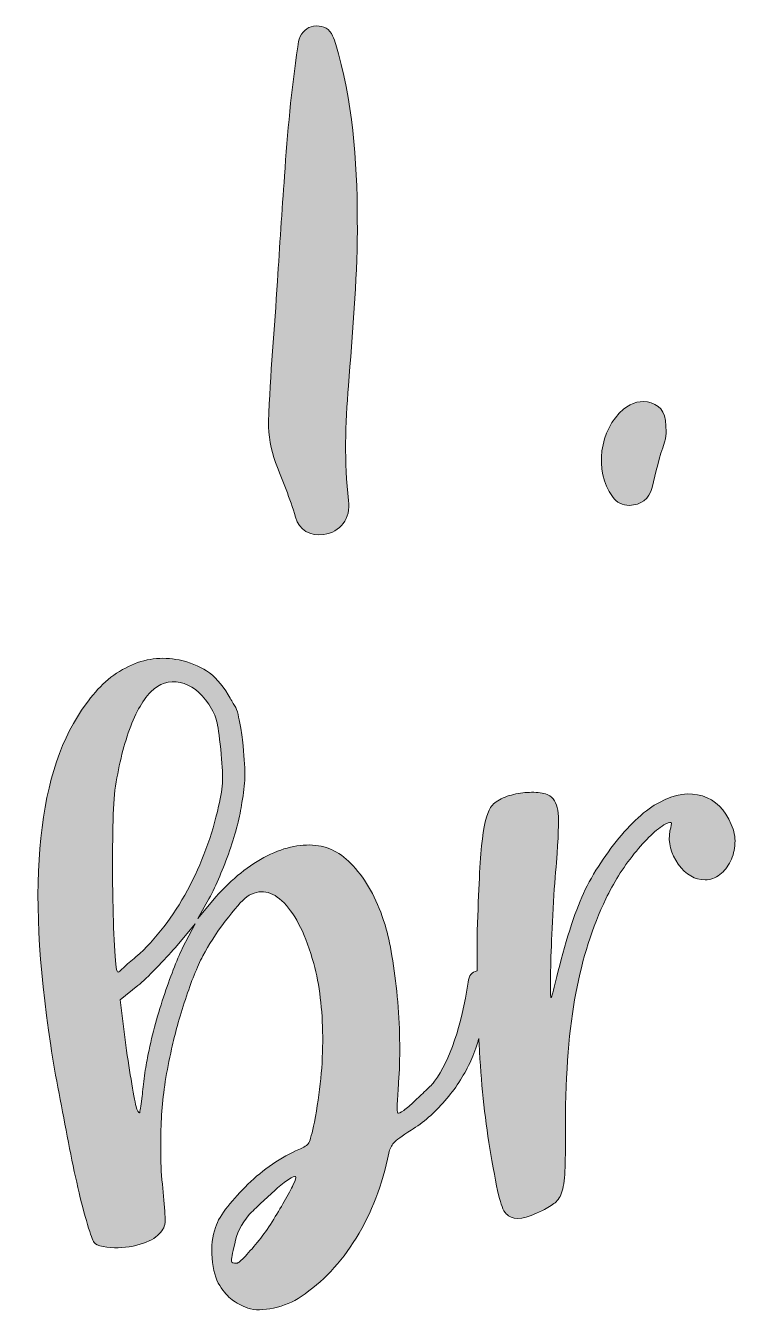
# Model space of a CAD drawing. Header units: inches. Extents: x 97 to 983, y -1036 to -44.
# Drawn here: x 462.8 to 664.8, y -410.1 to -44.3 of the extents above; entities that cross this region are included whole.
import ezdxf

# ---------------------------------------------------------------- set-up
doc = ezdxf.new("R2010")
doc.units = ezdxf.units.IN
doc.header["$MEASUREMENT"] = 0
doc.layers.add('Layer 1', color=7, linetype='Continuous')

# ---------------------------------------------------------------- blocks, each defined once
blk = doc.blocks.new('block 2')
at = {"layer": 'Layer 1', "true_color": 0xffffff}
h = blk.add_hatch(color=7, dxfattribs=at)
h.dxf.hatch_style = 2
edge = h.paths.add_edge_path()
edge.add_spline(control_points=[(539.62, -184.22), (540.7, -188.03), (543.72, -189.68), (547.65, -189.19), (552.37, -188.61), (555.38, -184.59), (554.75, -179.48), (553.41, -168.59), (553.82, -157.71), (554.67, -146.83), (555.82, -132.12), (557.17, -117.42), (557.22, -102.65), (557.28, -85.67), (556.29, -68.8), (551.86, -52.3), (551.4, -50.57), (550.93, -48.82), (550.19, -47.2), (549.33, -45.29), (547.68, -44.32), (545.54, -44.39), (543.41, -44.45), (541.94, -45.55), (540.98, -47.41), (540.5, -48.35), (540.41, -49.37), (540.26, -50.38), (538.42, -62.57), (537.33, -74.83), (536.48, -87.12), (535.79, -97.1), (535.1, -107.08), (534.48, -117.07), (533.66, -130.39), (532.38, -143.67), (531.97, -157.02), (531.85, -161.08), (532.6, -164.91), (533.97, -168.69), (535.85, -173.86), (538.11, -178.89), (539.62, -184.22)], knot_values=[0, 0, 0, 0, 1, 1, 1, 2, 2, 2, 3, 3, 3, 4, 4, 4, 5, 5, 5, 6, 6, 6, 7, 7, 7, 8, 8, 8, 9, 9, 9, 10, 10, 10, 11, 11, 11, 12, 12, 12, 13, 13, 13, 14, 14, 14, 14], degree=3, periodic=1)
h = blk.add_hatch(color=7, dxfattribs=at)
h.dxf.hatch_style = 2
edge = h.paths.add_edge_path()
edge.add_spline(control_points=[(634.7, -180.89), (637.91, -180.82), (640.31, -179.1), (641.12, -175.84), (642.2, -171.49), (643.14, -167.11), (644.69, -162.88), (645.12, -161.71), (645.05, -160.36), (645.1, -159.93), (645.19, -155.01), (643.9, -152.65), (640.89, -151.71), (637.96, -150.79), (635.37, -151.59), (633.02, -153.53), (626.09, -159.27), (624.57, -171.07), (629.81, -178.4), (631.04, -180.12), (632.61, -180.94), (634.7, -180.89)], knot_values=[0, 0, 0, 0, 1, 1, 1, 2, 2, 2, 3, 3, 3, 4, 4, 4, 5, 5, 5, 6, 6, 6, 7, 7, 7, 7], degree=3, periodic=1)
h = blk.add_hatch(color=7, dxfattribs=at)
h.dxf.hatch_style = 2
edge = h.paths.add_edge_path()
edge.add_spline(control_points=[(472.31, -348.32), (473.21, -353.01), (474.09, -357.65), (474.98, -362.25), (475.86, -366.84), (476.76, -371.14), (477.68, -375.14), (478.6, -379.15), (479.52, -382.67), (480.43, -385.69), (481.32, -388.53), (481.94, -390.22), (482.29, -390.77), (482.65, -391.32), (483.52, -391.71), (484.91, -391.95), (487.7, -392.43), (490.53, -392.37), (493.39, -391.77), (496.26, -391.17), (498.41, -390.31), (499.85, -389.17), (501.29, -388.04), (502.14, -386.88), (502.41, -385.67), (502.56, -385.27), (502.53, -383.66), (502.33, -380.85), (502.12, -378.04), (501.85, -374.99), (501.49, -371.7), (501.15, -364.9), (501.18, -358.8), (501.57, -353.38), (501.97, -347.96), (502.89, -342.05), (504.36, -335.64), (505.27, -331.44), (506.58, -326.76), (508.27, -321.59), (509.96, -316.43), (511.61, -312.29), (513.24, -309.19), (514.85, -306.08), (516.99, -302.78), (519.64, -299.27), (522.29, -295.76), (524.34, -293.44), (525.78, -292.31), (529.43, -289.96), (532.97, -290.56), (536.38, -294.1), (539.79, -297.64), (542.6, -303.39), (544.83, -311.36), (546.46, -317.44), (547.3, -324.38), (547.36, -332.19), (547.42, -340), (546.63, -348.09), (544.99, -356.48), (544.35, -359.67), (543.83, -361.63), (543.43, -362.36), (543.01, -363.09), (542.06, -363.73), (540.55, -364.28), (538.13, -365.32), (535.64, -366.71), (533.09, -368.45), (530.54, -370.19), (528.21, -372.11), (526.09, -374.19), (523.96, -376.28), (522.04, -378.39), (520.32, -380.52), (518.59, -382.67), (517.44, -384.64), (516.85, -386.47), (515.94, -388.91), (515.62, -391.83), (515.89, -395.21), (516.15, -398.61), (516.88, -401.22), (518.05, -403.04), (519.22, -404.87), (520.39, -406.21), (521.56, -407.06), (522.72, -407.92), (524.23, -408.73), (526.07, -409.51), (528.09, -410.07), (530.53, -410.05), (533.39, -409.45), (536.26, -408.85), (538.87, -407.74), (541.24, -406.12), (547.26, -402.15), (552.48, -396.61), (556.89, -389.49), (561.3, -382.37), (564.39, -374.32), (566.17, -365.34), (566.43, -364.14), (566.91, -363.16), (567.61, -362.4), (568.31, -361.64), (569.93, -360.44), (572.5, -358.79), (575.98, -356.66), (579.19, -353.88), (582.15, -350.43), (585.1, -346.99), (587.45, -343.41), (589.2, -339.71), (590, -338.06), (590.76, -336.07), (591.49, -333.75), (591.6, -333.38), (591.7, -333.02), (591.81, -332.66), (591.9, -334.63), (592, -336.6), (592.12, -338.49), (592.77, -348.68), (593.9, -358.34), (595.51, -367.46), (596.52, -373.09), (597.32, -376.97), (597.92, -379.1), (598.52, -381.24), (599.3, -382.59), (600.28, -383.17), (602.03, -384.52), (605.24, -384.01), (609.88, -381.65), (611.43, -380.86), (612.64, -380.13), (613.51, -379.44), (614.38, -378.75), (615.05, -377.63), (615.53, -376.07), (616, -374.52), (616.28, -372.28), (616.36, -369.36), (616.44, -366.45), (616.46, -362.37), (616.43, -357.12), (616.52, -342.17), (617.51, -329.72), (619.39, -319.8), (621.26, -309.88), (624.12, -300.93), (627.95, -292.94), (630.06, -288.46), (632.75, -284.16), (636.03, -280.06), (639.3, -275.96), (642.29, -273.13), (645, -271.55), (645.97, -271.16), (646.5, -271.06), (646.61, -271.25), (646.7, -271.45), (646.56, -272.23), (646.18, -273.58), (645.62, -276.89), (646.42, -280.04), (648.58, -283.04), (650.73, -286.04), (653.27, -287.53), (656.18, -287.51), (657.74, -287.5), (659.14, -287.01), (660.4, -286.02), (661.66, -285.04), (662.67, -283.78), (663.43, -282.21), (664.2, -280.66), (664.62, -278.95), (664.71, -277.11), (664.8, -275.26), (664.44, -273.47), (663.66, -271.72), (661.88, -267.46), (659.14, -264.76), (655.44, -263.62), (651.74, -262.47), (647.67, -263.08), (643.22, -265.45), (641.28, -266.43), (639.25, -267.9), (637.13, -269.86), (635, -271.81), (632.93, -274.06), (630.9, -276.6), (628.88, -279.14), (626.96, -281.87), (625.13, -284.8), (623.3, -287.72), (621.82, -290.65), (620.67, -293.57), (619.33, -296.69), (617.99, -300.53), (616.67, -305.1), (615.34, -309.68), (614.2, -314.01), (613.26, -318.1), (612.69, -320.63), (612.35, -321.5), (612.25, -320.72), (612.15, -319.95), (612.17, -316.16), (612.32, -309.36), (612.49, -305.47), (612.7, -300.91), (612.96, -295.66), (613.22, -290.41), (613.53, -286.04), (613.9, -282.54), (614.43, -275.54), (614.59, -270.88), (614.39, -268.55), (614.18, -266.22), (613.39, -264.57), (612.02, -263.61), (611.05, -263.03), (609.73, -262.71), (608.08, -262.62), (606.43, -262.53), (604.73, -262.64), (602.99, -262.94), (601.24, -263.24), (599.64, -263.74), (598.19, -264.43), (596.73, -265.12), (595.72, -265.95), (595.14, -266.93), (593.99, -268.68), (593.14, -272.33), (592.59, -277.87), (592.05, -283.41), (591.62, -292.21), (591.31, -304.25), (591.28, -307.39), (591.28, -310.46), (591.3, -313.45), (589.8, -313.75), (588.93, -314.78), (588.77, -316.6), (586.81, -329.32), (583.63, -338.74), (579.21, -344.88), (578.69, -345.53), (577.85, -346.4), (576.71, -347.5), (575.55, -348.6), (574.44, -349.65), (573.38, -350.64), (572.31, -351.63), (571.33, -352.47), (570.43, -353.16), (569.52, -353.84), (568.96, -354.1), (568.75, -353.92), (568.53, -353.75), (568.49, -352.83), (568.6, -351.15), (568.71, -349.48), (568.83, -347.47), (568.97, -345.11), (569.22, -341.96), (569.32, -338.38), (569.29, -334.37), (569.24, -330.38), (569.05, -326.34), (568.72, -322.27), (568.38, -318.21), (567.9, -314.3), (567.31, -310.55), (566.71, -306.81), (566.09, -303.8), (565.46, -301.52), (563.57, -294.89), (560.88, -289.41), (557.39, -285.1), (553.9, -280.78), (550.17, -278.35), (546.2, -277.8), (541.63, -277.12), (536.75, -278.08), (531.57, -280.69), (526.37, -283.3), (521.52, -287.19), (516.99, -292.37), (516.99, -292.37), (511.79, -298.5), (511.79, -298.5), (511.79, -298.5), (515, -292.88), (515, -292.88), (517.11, -288.94), (519.07, -284.38), (520.86, -279.21), (522.64, -274.03), (523.81, -269.46), (524.36, -265.49), (524.86, -262.9), (525.15, -260.53), (525.21, -258.37), (525.27, -256.21), (525.1, -253.21), (524.68, -249.34), (524.43, -247.02), (524.18, -245.19), (523.94, -243.85), (523.7, -242.51), (523.48, -241.36), (523.28, -240.4), (523.07, -239.45), (522.74, -238.61), (522.28, -237.88), (521.8, -237.15), (521.21, -236.13), (520.48, -234.84), (518.58, -231.73), (516.53, -229.46), (514.33, -228.03), (512.12, -226.61), (509.52, -225.57), (506.52, -224.92), (501.52, -223.89), (496.7, -224.5), (492.06, -226.76), (487.42, -229.02), (483.41, -232.58), (480.02, -237.44), (466.18, -255.92), (462.83, -288.33), (469.96, -334.65), (470.63, -339.07), (471.41, -343.63), (472.31, -348.32)], knot_values=[0, 0, 0, 0, 1, 1, 1, 2, 2, 2, 3, 3, 3, 4, 4, 4, 5, 5, 5, 6, 6, 6, 7, 7, 7, 8, 8, 8, 9, 9, 9, 10, 10, 10, 11, 11, 11, 12, 12, 12, 13, 13, 13, 14, 14, 14, 15, 15, 15, 16, 16, 16, 17, 17, 17, 18, 18, 18, 19, 19, 19, 20, 20, 20, 21, 21, 21, 22, 22, 22, 23, 23, 23, 24, 24, 24, 25, 25, 25, 26, 26, 26, 27, 27, 27, 28, 28, 28, 29, 29, 29, 30, 30, 30, 31, 31, 31, 32, 32, 32, 33, 33, 33, 34, 34, 34, 35, 35, 35, 36, 36, 36, 37, 37, 37, 38, 38, 38, 39, 39, 39, 40, 40, 40, 41, 41, 41, 42, 42, 42, 43, 43, 43, 44, 44, 44, 45, 45, 45, 46, 46, 46, 47, 47, 47, 48, 48, 48, 49, 49, 49, 50, 50, 50, 51, 51, 51, 52, 52, 52, 53, 53, 53, 54, 54, 54, 55, 55, 55, 56, 56, 56, 57, 57, 57, 58, 58, 58, 59, 59, 59, 60, 60, 60, 61, 61, 61, 62, 62, 62, 63, 63, 63, 64, 64, 64, 65, 65, 65, 66, 66, 66, 67, 67, 67, 68, 68, 68, 69, 69, 69, 70, 70, 70, 71, 71, 71, 72, 72, 72, 73, 73, 73, 74, 74, 74, 75, 75, 75, 76, 76, 76, 77, 77, 77, 78, 78, 78, 79, 79, 79, 80, 80, 80, 81, 81, 81, 82, 82, 82, 83, 83, 83, 84, 84, 84, 85, 85, 85, 86, 86, 86, 87, 87, 87, 88, 88, 88, 89, 89, 89, 90, 90, 90, 91, 91, 91, 92, 92, 92, 93, 93, 93, 94, 94, 94, 95, 95, 95, 96, 96, 96, 97, 97, 97, 98, 98, 98, 99, 99, 99, 100, 100, 100, 101, 101, 101, 102, 102, 102, 103, 103, 103, 104, 104, 104, 105, 105, 105, 106, 106, 106, 107, 107, 107, 108, 108, 108, 109, 109, 109, 110, 110, 110, 111, 111, 111, 112, 112, 112, 113, 113, 113, 114, 114, 114, 114], degree=3, periodic=1)
edge = h.paths.add_edge_path()
edge.add_spline(control_points=[(538.99, -374.27), (538.35, -375.61), (537.5, -377.21), (536.43, -379.08), (535.36, -380.96), (534.2, -382.89), (532.95, -384.88), (531.7, -386.88), (530.47, -388.62), (529.26, -390.11), (527.88, -391.83), (526.58, -393.33), (525.35, -394.64), (524.13, -395.94), (523.32, -396.61), (522.93, -396.66), (521.96, -396.76), (521.46, -396.57), (521.41, -396.09), (521.35, -395.61), (521.66, -393.96), (522.34, -391.15), (522.82, -388.37), (524.18, -385.58), (526.43, -382.8), (527.31, -381.93), (528.46, -380.82), (529.88, -379.5), (531.3, -378.17), (532.68, -376.9), (534.01, -375.68), (535.35, -374.47), (536.56, -373.5), (537.66, -372.8), (538.76, -372.09), (539.41, -371.83), (539.63, -372), (539.84, -372.18), (539.63, -372.93), (538.99, -374.27)], knot_values=[0, 0, 0, 0, 1, 1, 1, 2, 2, 2, 3, 3, 3, 4, 4, 4, 5, 5, 5, 6, 6, 6, 7, 7, 7, 8, 8, 8, 9, 9, 9, 10, 10, 10, 11, 11, 11, 12, 12, 12, 13, 13, 13, 13], degree=3, periodic=1)
edge = h.paths.add_edge_path()
edge.add_spline(control_points=[(507.47, -306.88), (505.75, -310.58), (503.93, -315.27), (502.03, -320.94), (500.14, -326.62), (498.63, -332.35), (497.52, -338.13), (497.13, -339.93), (496.81, -341.92), (496.56, -344.1), (496.31, -346.28), (496.08, -348.16), (495.87, -349.74), (495.55, -352.12), (495.35, -353.46), (495.29, -353.76), (495.22, -354.06), (494.95, -353.75), (494.46, -352.82), (494.19, -352.08), (493.78, -350.07), (493.23, -346.8), (492.69, -343.54), (492.11, -339.99), (491.51, -336.14), (491.51, -336.14), (489.67, -321.69), (489.67, -321.69), (489.67, -321.69), (494.73, -317.63), (494.73, -317.63), (496.15, -316.5), (497.9, -314.84), (499.98, -312.66), (502.07, -310.49), (503.88, -308.54), (505.44, -306.8), (505.44, -306.8), (511.08, -300.04), (511.08, -300.04), (511.08, -300.04), (507.47, -306.88), (507.47, -306.88)], knot_values=[0, 0, 0, 0, 1, 1, 1, 2, 2, 2, 3, 3, 3, 4, 4, 4, 5, 5, 5, 6, 6, 6, 7, 7, 7, 8, 8, 8, 9, 9, 9, 10, 10, 10, 11, 11, 11, 12, 12, 12, 13, 13, 13, 14, 14, 14, 14], degree=3, periodic=1)
edge = h.paths.add_edge_path()
edge.add_spline(control_points=[(487.59, -276.48), (487.66, -270.81), (487.83, -266.39), (488.07, -263.24), (488.93, -256.7), (490.26, -250.84), (492.04, -245.67), (493.83, -240.49), (495.95, -236.6), (498.41, -233.99), (500.88, -231.58), (503.67, -230.69), (506.77, -231.34), (509.87, -231.98), (512.58, -234.04), (514.91, -237.49), (516.08, -239.32), (516.83, -240.91), (517.17, -242.23), (517.51, -243.57), (517.9, -246.26), (518.34, -250.32), (518.75, -254.18), (518.92, -257.14), (518.85, -259.2), (518.78, -261.26), (518.4, -263.69), (517.73, -266.5), (515.9, -274.9), (512.94, -282.89), (508.88, -290.46), (504.81, -298.03), (499.92, -304.37), (494.22, -309.47), (492.77, -310.61), (491.61, -311.61), (490.73, -312.49), (489.84, -313.36), (489.31, -313.81), (489.11, -313.83), (488.73, -313.87), (488.41, -311.86), (488.17, -307.78), (487.93, -303.7), (487.75, -298.88), (487.64, -293.33), (487.53, -287.77), (487.52, -282.16), (487.59, -276.48)], knot_values=[0, 0, 0, 0, 1, 1, 1, 2, 2, 2, 3, 3, 3, 4, 4, 4, 5, 5, 5, 6, 6, 6, 7, 7, 7, 8, 8, 8, 9, 9, 9, 10, 10, 10, 11, 11, 11, 12, 12, 12, 13, 13, 13, 14, 14, 14, 15, 15, 15, 16, 16, 16, 16], degree=3, periodic=1)
at = {"layer": 'Layer 1', "lineweight": 0}
for points, knots in [([(539.62, -184.22), (540.7, -188.03), (543.72, -189.68), (547.65, -189.19), (552.37, -188.61), (555.38, -184.59), (554.75, -179.48), (553.41, -168.59), (553.82, -157.71), (554.67, -146.83), (555.82, -132.12), (557.17, -117.42), (557.22, -102.65), (557.28, -85.67), (556.29, -68.8), (551.86, -52.3), (551.4, -50.57), (550.93, -48.82), (550.19, -47.2), (549.33, -45.29), (547.68, -44.32), (545.54, -44.39), (543.41, -44.45), (541.94, -45.55), (540.98, -47.41), (540.5, -48.35), (540.41, -49.37), (540.26, -50.38), (538.42, -62.57), (537.33, -74.83), (536.48, -87.12), (535.79, -97.1), (535.1, -107.08), (534.48, -117.07), (533.66, -130.39), (532.38, -143.67), (531.97, -157.02), (531.85, -161.08), (532.6, -164.91), (533.97, -168.69), (535.85, -173.86), (538.11, -178.89), (539.62, -184.22)], [0, 0, 0, 0, 1, 1, 1, 2, 2, 2, 3, 3, 3, 4, 4, 4, 5, 5, 5, 6, 6, 6, 7, 7, 7, 8, 8, 8, 9, 9, 9, 10, 10, 10, 11, 11, 11, 12, 12, 12, 13, 13, 13, 14, 14, 14, 14]), ([(634.7, -180.89), (637.91, -180.82), (640.31, -179.1), (641.12, -175.84), (642.2, -171.49), (643.14, -167.11), (644.69, -162.88), (645.12, -161.71), (645.05, -160.36), (645.1, -159.93), (645.19, -155.01), (643.9, -152.65), (640.89, -151.71), (637.96, -150.79), (635.37, -151.59), (633.02, -153.53), (626.09, -159.27), (624.57, -171.07), (629.81, -178.4), (631.04, -180.12), (632.61, -180.94), (634.7, -180.89)], [0, 0, 0, 0, 1, 1, 1, 2, 2, 2, 3, 3, 3, 4, 4, 4, 5, 5, 5, 6, 6, 6, 7, 7, 7, 7]), ([(472.31, -348.32), (473.21, -353.01), (474.09, -357.65), (474.98, -362.25), (475.86, -366.84), (476.76, -371.14), (477.68, -375.14), (478.6, -379.15), (479.52, -382.67), (480.43, -385.69), (481.32, -388.53), (481.94, -390.22), (482.29, -390.77), (482.65, -391.32), (483.52, -391.71), (484.91, -391.95), (487.7, -392.43), (490.53, -392.37), (493.39, -391.77), (496.26, -391.17), (498.41, -390.31), (499.85, -389.17), (501.29, -388.04), (502.14, -386.88), (502.41, -385.67), (502.56, -385.27), (502.53, -383.66), (502.33, -380.85), (502.12, -378.04), (501.85, -374.99), (501.49, -371.7), (501.15, -364.9), (501.18, -358.8), (501.57, -353.38), (501.97, -347.96), (502.89, -342.05), (504.36, -335.64), (505.27, -331.44), (506.58, -326.76), (508.27, -321.59), (509.96, -316.43), (511.61, -312.29), (513.24, -309.19), (514.85, -306.08), (516.99, -302.78), (519.64, -299.27), (522.29, -295.76), (524.34, -293.44), (525.78, -292.31), (529.43, -289.96), (532.97, -290.56), (536.38, -294.1), (539.79, -297.64), (542.6, -303.39), (544.83, -311.36), (546.46, -317.44), (547.3, -324.38), (547.36, -332.19), (547.42, -340), (546.63, -348.09), (544.99, -356.48), (544.35, -359.67), (543.83, -361.63), (543.43, -362.36), (543.01, -363.09), (542.06, -363.73), (540.55, -364.28), (538.13, -365.32), (535.64, -366.71), (533.09, -368.45), (530.54, -370.19), (528.21, -372.11), (526.09, -374.19), (523.96, -376.28), (522.04, -378.39), (520.32, -380.52), (518.59, -382.67), (517.44, -384.64), (516.85, -386.47), (515.94, -388.91), (515.62, -391.83), (515.89, -395.21), (516.15, -398.61), (516.88, -401.22), (518.05, -403.04), (519.22, -404.87), (520.39, -406.21), (521.56, -407.06), (522.72, -407.92), (524.23, -408.73), (526.07, -409.51), (528.09, -410.07), (530.53, -410.05), (533.39, -409.45), (536.26, -408.85), (538.87, -407.74), (541.24, -406.12), (547.26, -402.15), (552.48, -396.61), (556.89, -389.49), (561.3, -382.37), (564.39, -374.32), (566.17, -365.34), (566.43, -364.14), (566.91, -363.16), (567.61, -362.4), (568.31, -361.64), (569.93, -360.44), (572.5, -358.79), (575.98, -356.66), (579.19, -353.88), (582.15, -350.43), (585.1, -346.99), (587.45, -343.41), (589.2, -339.71), (590, -338.06), (590.76, -336.07), (591.49, -333.75), (591.6, -333.38), (591.7, -333.02), (591.81, -332.66), (591.9, -334.63), (592, -336.6), (592.12, -338.49), (592.77, -348.68), (593.9, -358.34), (595.51, -367.46), (596.52, -373.09), (597.32, -376.97), (597.92, -379.1), (598.52, -381.24), (599.3, -382.59), (600.28, -383.17), (602.03, -384.52), (605.24, -384.01), (609.88, -381.65), (611.43, -380.86), (612.64, -380.13), (613.51, -379.44), (614.38, -378.75), (615.05, -377.63), (615.53, -376.07), (616, -374.52), (616.28, -372.28), (616.36, -369.36), (616.44, -366.45), (616.46, -362.37), (616.43, -357.12), (616.52, -342.17), (617.51, -329.72), (619.39, -319.8), (621.26, -309.88), (624.12, -300.93), (627.95, -292.94), (630.06, -288.46), (632.75, -284.16), (636.03, -280.06), (639.3, -275.96), (642.29, -273.13), (645, -271.55), (645.97, -271.16), (646.5, -271.06), (646.61, -271.25), (646.7, -271.45), (646.56, -272.23), (646.18, -273.58), (645.62, -276.89), (646.42, -280.04), (648.58, -283.04), (650.73, -286.04), (653.27, -287.53), (656.18, -287.51), (657.74, -287.5), (659.14, -287.01), (660.4, -286.02), (661.66, -285.04), (662.67, -283.78), (663.43, -282.21), (664.2, -280.66), (664.62, -278.95), (664.71, -277.11), (664.8, -275.26), (664.44, -273.47), (663.66, -271.72), (661.88, -267.46), (659.14, -264.76), (655.44, -263.62), (651.74, -262.47), (647.67, -263.08), (643.22, -265.45), (641.28, -266.43), (639.25, -267.9), (637.13, -269.86), (635, -271.81), (632.93, -274.06), (630.9, -276.6), (628.88, -279.14), (626.96, -281.87), (625.13, -284.8), (623.3, -287.72), (621.82, -290.65), (620.67, -293.57), (619.33, -296.69), (617.99, -300.53), (616.67, -305.1), (615.34, -309.68), (614.2, -314.01), (613.26, -318.1), (612.69, -320.63), (612.35, -321.5), (612.25, -320.72), (612.15, -319.95), (612.17, -316.16), (612.32, -309.36), (612.49, -305.47), (612.7, -300.91), (612.96, -295.66), (613.22, -290.41), (613.53, -286.04), (613.9, -282.54), (614.43, -275.54), (614.59, -270.88), (614.39, -268.55), (614.18, -266.22), (613.39, -264.57), (612.02, -263.61), (611.05, -263.03), (609.73, -262.71), (608.08, -262.62), (606.43, -262.53), (604.73, -262.64), (602.99, -262.94), (601.24, -263.24), (599.64, -263.74), (598.19, -264.43), (596.73, -265.12), (595.72, -265.95), (595.14, -266.93), (593.99, -268.68), (593.14, -272.33), (592.59, -277.87), (592.05, -283.41), (591.62, -292.21), (591.31, -304.25), (591.28, -307.39), (591.28, -310.46), (591.3, -313.45), (589.8, -313.75), (588.93, -314.78), (588.77, -316.6), (586.81, -329.32), (583.63, -338.74), (579.21, -344.88), (578.69, -345.53), (577.85, -346.4), (576.71, -347.5), (575.55, -348.6), (574.44, -349.65), (573.38, -350.64), (572.31, -351.63), (571.33, -352.47), (570.43, -353.16), (569.52, -353.84), (568.96, -354.1), (568.75, -353.92), (568.53, -353.75), (568.49, -352.83), (568.6, -351.15), (568.71, -349.48), (568.83, -347.47), (568.97, -345.11), (569.22, -341.96), (569.32, -338.38), (569.29, -334.37), (569.24, -330.38), (569.05, -326.34), (568.72, -322.27), (568.38, -318.21), (567.9, -314.3), (567.31, -310.55), (566.71, -306.81), (566.09, -303.8), (565.46, -301.52), (563.57, -294.89), (560.88, -289.41), (557.39, -285.1), (553.9, -280.78), (550.17, -278.35), (546.2, -277.8), (541.63, -277.12), (536.75, -278.08), (531.57, -280.69), (526.37, -283.3), (521.52, -287.19), (516.99, -292.37), (516.99, -292.37), (511.79, -298.5), (511.79, -298.5), (511.79, -298.5), (515, -292.88), (515, -292.88), (517.11, -288.94), (519.07, -284.38), (520.86, -279.21), (522.64, -274.03), (523.81, -269.46), (524.36, -265.49), (524.86, -262.9), (525.15, -260.53), (525.21, -258.37), (525.27, -256.21), (525.1, -253.21), (524.68, -249.34), (524.43, -247.02), (524.18, -245.19), (523.94, -243.85), (523.7, -242.51), (523.48, -241.36), (523.28, -240.4), (523.07, -239.45), (522.74, -238.61), (522.28, -237.88), (521.8, -237.15), (521.21, -236.13), (520.48, -234.84), (518.58, -231.73), (516.53, -229.46), (514.33, -228.03), (512.12, -226.61), (509.52, -225.57), (506.52, -224.92), (501.52, -223.89), (496.7, -224.5), (492.06, -226.76), (487.42, -229.02), (483.41, -232.58), (480.02, -237.44), (466.18, -255.92), (462.83, -288.33), (469.96, -334.65), (470.63, -339.07), (471.41, -343.63), (472.31, -348.32)], [0, 0, 0, 0, 1, 1, 1, 2, 2, 2, 3, 3, 3, 4, 4, 4, 5, 5, 5, 6, 6, 6, 7, 7, 7, 8, 8, 8, 9, 9, 9, 10, 10, 10, 11, 11, 11, 12, 12, 12, 13, 13, 13, 14, 14, 14, 15, 15, 15, 16, 16, 16, 17, 17, 17, 18, 18, 18, 19, 19, 19, 20, 20, 20, 21, 21, 21, 22, 22, 22, 23, 23, 23, 24, 24, 24, 25, 25, 25, 26, 26, 26, 27, 27, 27, 28, 28, 28, 29, 29, 29, 30, 30, 30, 31, 31, 31, 32, 32, 32, 33, 33, 33, 34, 34, 34, 35, 35, 35, 36, 36, 36, 37, 37, 37, 38, 38, 38, 39, 39, 39, 40, 40, 40, 41, 41, 41, 42, 42, 42, 43, 43, 43, 44, 44, 44, 45, 45, 45, 46, 46, 46, 47, 47, 47, 48, 48, 48, 49, 49, 49, 50, 50, 50, 51, 51, 51, 52, 52, 52, 53, 53, 53, 54, 54, 54, 55, 55, 55, 56, 56, 56, 57, 57, 57, 58, 58, 58, 59, 59, 59, 60, 60, 60, 61, 61, 61, 62, 62, 62, 63, 63, 63, 64, 64, 64, 65, 65, 65, 66, 66, 66, 67, 67, 67, 68, 68, 68, 69, 69, 69, 70, 70, 70, 71, 71, 71, 72, 72, 72, 73, 73, 73, 74, 74, 74, 75, 75, 75, 76, 76, 76, 77, 77, 77, 78, 78, 78, 79, 79, 79, 80, 80, 80, 81, 81, 81, 82, 82, 82, 83, 83, 83, 84, 84, 84, 85, 85, 85, 86, 86, 86, 87, 87, 87, 88, 88, 88, 89, 89, 89, 90, 90, 90, 91, 91, 91, 92, 92, 92, 93, 93, 93, 94, 94, 94, 95, 95, 95, 96, 96, 96, 97, 97, 97, 98, 98, 98, 99, 99, 99, 100, 100, 100, 101, 101, 101, 102, 102, 102, 103, 103, 103, 104, 104, 104, 105, 105, 105, 106, 106, 106, 107, 107, 107, 108, 108, 108, 109, 109, 109, 110, 110, 110, 111, 111, 111, 112, 112, 112, 113, 113, 113, 114, 114, 114, 114]), ([(487.59, -276.48), (487.66, -270.81), (487.83, -266.39), (488.07, -263.24), (488.93, -256.7), (490.26, -250.84), (492.04, -245.67), (493.83, -240.49), (495.95, -236.6), (498.41, -233.99), (500.88, -231.58), (503.67, -230.69), (506.77, -231.34), (509.87, -231.98), (512.58, -234.04), (514.91, -237.49), (516.08, -239.32), (516.83, -240.91), (517.17, -242.23), (517.51, -243.57), (517.9, -246.26), (518.34, -250.32), (518.75, -254.18), (518.92, -257.14), (518.85, -259.2), (518.78, -261.26), (518.4, -263.69), (517.73, -266.5), (515.9, -274.9), (512.94, -282.89), (508.88, -290.46), (504.81, -298.03), (499.92, -304.37), (494.22, -309.47), (492.77, -310.61), (491.61, -311.61), (490.73, -312.49), (489.84, -313.36), (489.31, -313.81), (489.11, -313.83), (488.73, -313.87), (488.41, -311.86), (488.17, -307.78), (487.93, -303.7), (487.75, -298.88), (487.64, -293.33), (487.53, -287.77), (487.52, -282.16), (487.59, -276.48)], [0, 0, 0, 0, 1, 1, 1, 2, 2, 2, 3, 3, 3, 4, 4, 4, 5, 5, 5, 6, 6, 6, 7, 7, 7, 8, 8, 8, 9, 9, 9, 10, 10, 10, 11, 11, 11, 12, 12, 12, 13, 13, 13, 14, 14, 14, 15, 15, 15, 16, 16, 16, 16]), ([(507.47, -306.88), (505.75, -310.58), (503.93, -315.27), (502.03, -320.94), (500.14, -326.62), (498.63, -332.35), (497.52, -338.13), (497.13, -339.93), (496.81, -341.92), (496.56, -344.1), (496.31, -346.28), (496.08, -348.16), (495.87, -349.74), (495.55, -352.12), (495.35, -353.46), (495.29, -353.76), (495.22, -354.06), (494.95, -353.75), (494.46, -352.82), (494.19, -352.08), (493.78, -350.07), (493.23, -346.8), (492.69, -343.54), (492.11, -339.99), (491.51, -336.14), (491.51, -336.14), (489.67, -321.69), (489.67, -321.69), (489.67, -321.69), (494.73, -317.63), (494.73, -317.63), (496.15, -316.5), (497.9, -314.84), (499.98, -312.66), (502.07, -310.49), (503.88, -308.54), (505.44, -306.8), (505.44, -306.8), (511.08, -300.04), (511.08, -300.04), (511.08, -300.04), (507.47, -306.88), (507.47, -306.88)], [0, 0, 0, 0, 1, 1, 1, 2, 2, 2, 3, 3, 3, 4, 4, 4, 5, 5, 5, 6, 6, 6, 7, 7, 7, 8, 8, 8, 9, 9, 9, 10, 10, 10, 11, 11, 11, 12, 12, 12, 13, 13, 13, 14, 14, 14, 14]), ([(538.99, -374.27), (538.35, -375.61), (537.5, -377.21), (536.43, -379.08), (535.36, -380.96), (534.2, -382.89), (532.95, -384.88), (531.7, -386.88), (530.47, -388.62), (529.26, -390.11), (527.88, -391.83), (526.58, -393.33), (525.35, -394.64), (524.13, -395.94), (523.32, -396.61), (522.93, -396.66), (521.96, -396.76), (521.46, -396.57), (521.41, -396.09), (521.35, -395.61), (521.66, -393.96), (522.34, -391.15), (522.82, -388.37), (524.18, -385.58), (526.43, -382.8), (527.31, -381.93), (528.46, -380.82), (529.88, -379.5), (531.3, -378.17), (532.68, -376.9), (534.01, -375.68), (535.35, -374.47), (536.56, -373.5), (537.66, -372.8), (538.76, -372.09), (539.41, -371.83), (539.63, -372), (539.84, -372.18), (539.63, -372.93), (538.99, -374.27)], [0, 0, 0, 0, 1, 1, 1, 2, 2, 2, 3, 3, 3, 4, 4, 4, 5, 5, 5, 6, 6, 6, 7, 7, 7, 8, 8, 8, 9, 9, 9, 10, 10, 10, 11, 11, 11, 12, 12, 12, 13, 13, 13, 13])]:
    blk.add_open_spline(points, degree=3, knots=knots, dxfattribs=at)

msp = doc.modelspace()

# ---------------------------------------------------------------- block references
at = {"layer": 'Layer 1'}
msp.add_blockref('block 2', (0, 0), dxfattribs=at)

doc.saveas('drawing.dxf')
